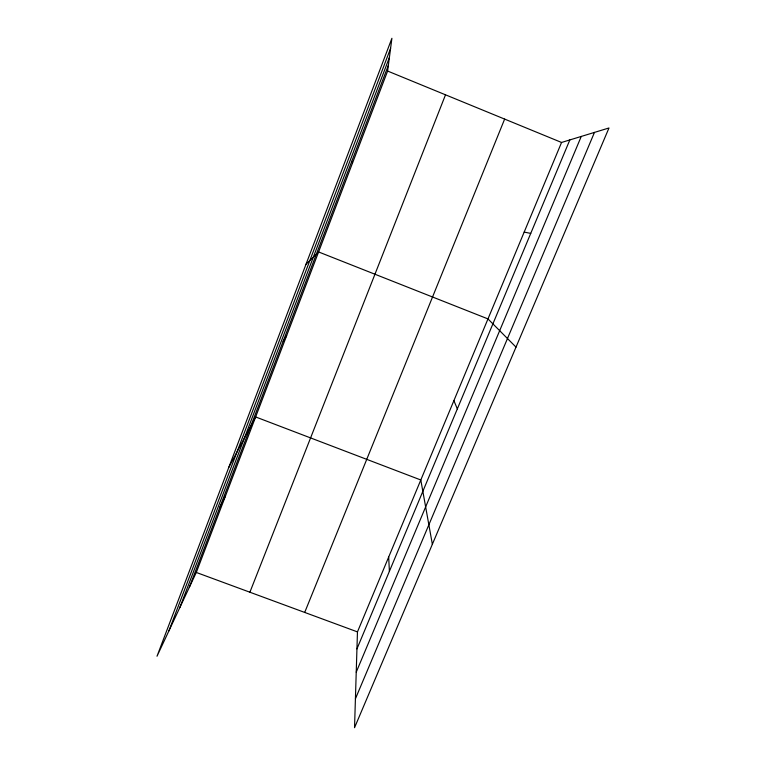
<?xml version="1.0" encoding="UTF-8"?>
<svg xmlns="http://www.w3.org/2000/svg" width="766" height="766" viewBox="0 0 766 766"><rect width="100%" height="100%" fill="white"/><g stroke="black" fill="none" stroke-linecap="round" stroke-linejoin="round"><path stroke-width="1.15" d="M561.555 142.457L357.463 631.893L354.534 727.7L608.989 127.97L561.555 142.457L387.615 71.047L391.905 38.3L157.011 656.232L196.297 572.451L387.615 71.047M168.884 630.916L390.593 48.344M179.809 607.61L389.396 57.479M189.336 587.292L388.362 65.349M249.898 592.223L445.506 94.821M304.696 612.436L504.641 119.094M356.937 648.907L569.837 139.929M356.228 672.165L581.25 136.444M355.414 698.803L594.473 132.403M219.651 507.801L225.53 495.832M228.766 467.452L255.633 416.943L420.802 479.985L432.359 544.272M283.133 341.33L286.637 335.69M305.979 264.347L318.589 251.947L487.98 318.915L516.006 347.122M524.183 232.079L530.733 233.41M196.297 572.451L357.463 631.893M351.766 161.31L352.551 162.947M453.893 400.647L457.331 408.9M388.678 557.035L389.396 571.312"/></g></svg>
